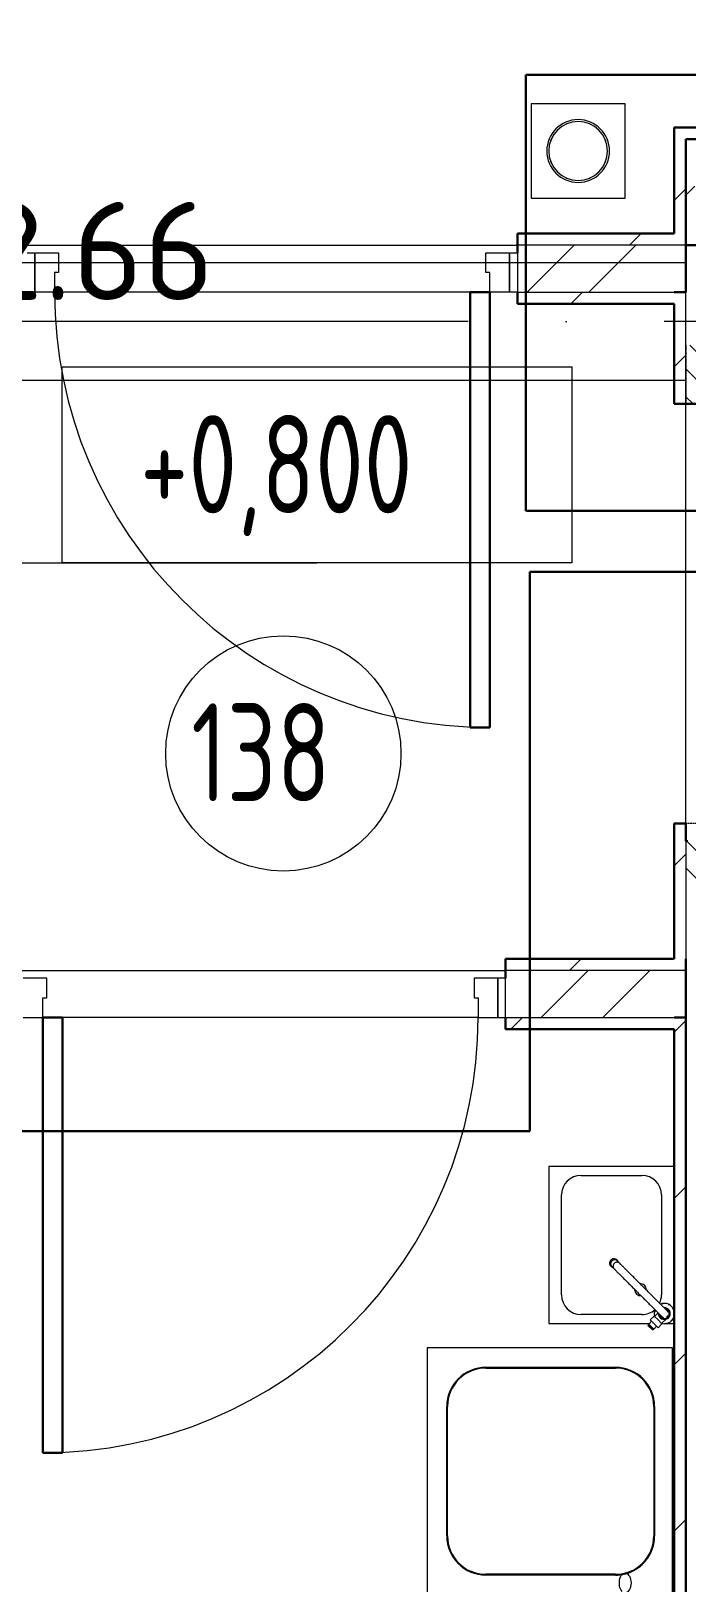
# Model space of a CAD drawing. Header units: millimetres. Extents: x -1073752 to 1436911, y -1379358 to 94781.
# Drawn here: x -1001832 to -1000160, y -879536 to -875578 of the extents above; entities that cross this region are included whole.
import ezdxf
from ezdxf.enums import TextEntityAlignment as Align

# ---------------------------------------------------------------- set-up
doc = ezdxf.new("R2010")
doc.units = ezdxf.units.MM
doc.set_wipeout_variables(frame=1)
for name, pattern in [('ADSK_Линия сетки', [25, 20, -2.5, 0, -2.5]), ('ADSK_Сверху', [450, 300, -150]), ('ADSK_Штриховая_ш2 п1_5', [4.5, 3, -1.5])]:
    doc.linetypes.add(name, pattern=pattern)
for name, color, linetype, lineweight in [('RC-Дымоудаление', 1, 'Continuous', 30), ('Аннотация', 7, 'Continuous', 18), ('Двери', 252, 'Continuous', 9), ('лс', 5, 'Continuous', 30), ('Марки помещений', 7, 'Continuous', 20), ('Обобщенные модели', 252, 'Continuous', 18), ('Оси', 252, 'Continuous', 9), ('Отметки', 7, 'Continuous', 9), ('Сантехника', 252, 'Continuous', 9), ('Стены внутренние', 7, 'Continuous', 18), ('Стены наружные', 7, 'Continuous', 18), ('Стены штриховка', 7, 'Continuous', 9)]:
    doc.layers.add(name, color=color, linetype=linetype, lineweight=lineweight)
doc.layers.add('RC-Позиционные_обозначения', color=7, linetype='Continuous')
doc.layers.add('Линии', color=7, linetype='Continuous', lineweight=9, true_color=0x00a600)
doc.styles.add('GOST Common_3', font='', dxfattribs={"height": 3.5})
doc.styles.add('ISOCPEUR', font='isocpeur.ttf', dxfattribs={"height": 250})
doc.styles.add('RubezhCAD', font='isocpeur.ttf')
doc.styles.get("Standard").update_dxf_attribs({"font": 'arial.ttf'})
doc.styles.get('GOST Common_3').set_extended_font_data('GOST 2.304 type A')

# ---------------------------------------------------------------- blocks, each defined once
blk = doc.blocks.new('1 этаж')
at = {"layer": 'Двери', "lineweight": 18, "true_color": 0x636466}
h = blk.add_hatch(dxfattribs=at)
h.set_pattern_fill('FP_2', color=251, angle=-90, style=0, pattern_type=2)
h.set_pattern_definition([(315, (-7555.8, 20411.27), (35.3553, 35.3553), [])])
h.paths.add_polyline_path([(-7750.8, 19726.3), (-7360.8, 19726.3), (-7360.8, 19876.3), (-7750.8, 19876.3)])
h.paths.add_polyline_path([(-7360.8, 20946.3), (-7360.8, 21096.3), (-7750.8, 21096.3), (-7750.8, 20946.3)])
at = {"layer": 'Аннотация', "color": 251, "lineweight": 20, "true_color": 0x636466}
for p, q in [((-9341.7, 20540.8), (-9341.7, 21040.8)), ((-9341.7, 21040.8), (-8041.7, 21040.8)), ((-8041.7, 21040.8), (-8041.7, 20540.8)), ((-8041.7, 20540.8), (-9341.7, 20540.8))]:
    blk.add_line(p, q, dxfattribs=at)
at = {"layer": 'Двери', "color": 251, "true_color": 0x636466}
for p, q in [((-9430.8, 21331.3), (-9410.8, 21331.3)), ((-9410.8, 21231.3), (-9410.8, 21331.3)), ((-9410.8, 21331.3), (-9350.8, 21331.3)), ((-9410.8, 21331.3), (-9410.8, 21231.3)), ((-9350.8, 21331.3), (-9350.8, 21281.3)), ((-8260.8, 21331.3), (-8200.8, 21331.3)), ((-8260.8, 21281.3), (-8260.8, 21331.3)), ((-8200.8, 21331.3), (-8200.8, 21231.3)), ((-8200.8, 21231.3), (-8200.8, 21331.3)), ((-8200.8, 21331.3), (-8180.8, 21331.3)), ((-8180.8, 21331.3), (-8180.8, 21231.3)), ((-9360.8, 21281.3), (-9360.8, 21231.3)), ((-9350.8, 21281.3), (-9360.8, 21281.3)), ((-8250.8, 21281.3), (-8260.8, 21281.3)), ((-8250.8, 21231.3), (-8250.8, 21281.3)), ((-9410.8, 21231.3), (-9430.8, 21231.3)), ((-9360.8, 21231.3), (-9410.8, 21231.3)), ((-8200.8, 21231.3), (-8250.8, 21231.3)), ((-8180.8, 21231.3), (-8200.8, 21231.3)), ((-9380.8, 19481.3), (-9440.8, 19481.3)), ((-9380.8, 19431.3), (-9380.8, 19481.3)), ((-8230.8, 19481.3), (-8290.8, 19481.3)), ((-8290.8, 19481.3), (-8290.8, 19431.3)), ((-8230.8, 19381.3), (-8230.8, 19481.3)), ((-8230.8, 19481.3), (-8230.8, 19381.3)), ((-8210.8, 19481.3), (-8230.8, 19481.3)), ((-8210.8, 19381.3), (-8210.8, 19481.3)), ((-9390.8, 19381.3), (-9390.8, 19431.3)), ((-9390.8, 19431.3), (-9380.8, 19431.3)), ((-8290.8, 19431.3), (-8280.8, 19431.3)), ((-8280.8, 19431.3), (-8280.8, 19381.3)), ((-9440.8, 19381.3), (-9390.8, 19381.3)), ((-8280.8, 19381.3), (-8230.8, 19381.3)), ((-8230.8, 19381.3), (-8210.8, 19381.3))]:
    blk.add_line(p, q, dxfattribs=at)
at = {"layer": 'Двери', "color": 251, "lineweight": 30, "true_color": 0x636466}
for p, q in [((-8300.8, 20121.3), (-8300.8, 21231.3)), ((-8300.8, 21231.3), (-8250.8, 21231.3)), ((-8250.8, 21231.3), (-8250.8, 20121.3)), ((-8250.8, 20121.3), (-8300.8, 20121.3)), ((-9340.8, 19381.3), (-9390.8, 19381.3)), ((-9390.8, 19381.3), (-9390.8, 18271.3)), ((-9340.8, 18271.3), (-9340.8, 19381.3)), ((-9390.8, 18271.3), (-9340.8, 18271.3))]:
    blk.add_line(p, q, dxfattribs=at)
at = {"layer": 'Двери', "color": 251, "linetype": 'ADSK_Штриховая_ш2 п1_5', "true_color": 0x636466}
for p, q in [((-7750.8, 21096.3), (-7750.8, 20946.3)), ((-7750.8, 20946.3), (-7360.8, 20946.3)), ((-7360.8, 19876.3), (-7750.8, 19876.3)), ((-7750.8, 19876.3), (-7750.8, 19726.3))]:
    blk.add_line(p, q, dxfattribs=at)
at = {"layer": 'Двери', "color": 251, "true_color": 0x636466}
for centre, start, end in [((-8250.8, 21231.3), 180, 270), ((-9390.8, 19381.3), 270, 0)]:
    blk.add_arc(centre, 1110, start, end, dxfattribs=at)
at = {"layer": 'Линии', "color": 251, "linetype": 'ADSK_Сверху', "ltscale": 100, "true_color": 0x636466}
for p, q in [((-7750.8, 21306.3), (-28215.8, 21306.3)), ((-7750.8, 21006.3), (-28215.8, 21006.3))]:
    blk.add_line(p, q, dxfattribs=at)
at = {"layer": 'Марки помещений', "color": 251, "true_color": 0x636466}
blk.add_circle((-8777.5, 20054.9), 300, dxfattribs=at)
at = {"layer": 'Обобщенные модели', "color": 251, "lineweight": 9, "true_color": 0x636466}
for start, end in [(98.0255, 105), (98.0255, 105), (98.0255, 105), (60, 65.3352), (60, 65.3352), (60, 65.3352), (165, 171.9745), (165, 171.9745), (165, 171.9745), (311.1897, 318.8103), (311.1897, 318.8103), (311.1897, 318.8103), (24.6648, 30), (24.6648, 30), (24.6648, 30), (345, 351.9745), (345, 351.9745), (345, 351.9745), (278.0255, 285), (278.0255, 285), (278.0255, 285)]:
    blk.add_arc((-7805.8, 18626.3), 25, start, end, dxfattribs=at)
at = {"layer": 'Оси', "color": 251, "linetype": 'ADSK_Линия сетки', "ltscale": 100, "true_color": 0x636466}
blk.add_line((-805.8, 21156.3), (-72528.1, 21156.3), dxfattribs=at)
at = {"layer": 'Отметки', "color": 251, "lineweight": 20, "true_color": 0x636466}
blk.add_line((-9681.2, 20540.8), (-8691.7, 20540.8), dxfattribs=at)
at = {"layer": 'Сантехника', "color": 251, "true_color": 0x636466}
for p, q in [((-7905.8, 21711.3), (-8145.8, 21711.3)), ((-8145.8, 21711.3), (-8145.8, 21471.3)), ((-7905.8, 21471.3), (-7905.8, 21711.3)), ((-8145.8, 21471.3), (-7905.8, 21471.3)), ((-7780.8, 19001.3), (-8100.8, 19001.3)), ((-8100.8, 19001.3), (-8100.8, 18601.3)), ((-8018.3, 18978.8), (-7863.3, 18978.8)), ((-8068.3, 18673.8), (-8068.3, 18928.8)), ((-7813.3, 18928.8), (-7813.3, 18673.8)), ((-7925.4, 18761.2), (-7927.2, 18763.1)), ((-7942.6, 18747.7), (-7940.8, 18745.8)), ((-7940, 18746.4), (-7933.9, 18740.2)), ((-7919.8, 18754.4), (-7925.9, 18760.5)), ((-7863.3, 18623.8), (-8018.3, 18623.8)), ((-7838.3, 18606.5), (-7845.4, 18599.3)), ((-7831.9, 18619.9), (-7841.8, 18610)), ((-7831.9, 18600.1), (-7841.8, 18610)), ((-7822, 18610), (-7831.9, 18619.9)), ((-7822, 18628.4), (-7831.2, 18619.2)), ((-7812.1, 18600.1), (-7822, 18610)), ((-7812.8, 18600.8), (-7799.9, 18613.7)), ((-8100.8, 18601.3), (-7841.8, 18601.3)), ((-7847.7, 18595.7), (-7846.8, 18596.6)), ((-7836.4, 18584.4), (-7847.7, 18595.7)), ((-7847, 18596.4), (-7844.7, 18598.7)), ((-7847, 18596.4), (-7835.7, 18585.1)), ((-7844.6, 18598.5), (-7845.4, 18599.3)), ((-7844.7, 18598.7), (-7833.4, 18587.3)), ((-7835.5, 18585.3), (-7836.4, 18584.4)), ((-7833.4, 18587.3), (-7835.7, 18585.1)), ((-7832.7, 18586.7), (-7833.6, 18587.5)), ((-7832.7, 18586.7), (-7825.6, 18593.8)), ((-7822, 18590.2), (-7831.9, 18600.1)), ((-7822, 18590.2), (-7812.1, 18600.1)), ((-7805.3, 18601.3), (-7780.8, 18601.3)), ((-8410.8, 18539.3), (-8410.8, 17339.3)), ((-7785.8, 18539.3), (-8410.8, 18539.3)), ((-7785.8, 18539.3), (-7785.8, 17339.3)), ((-7785.8, 18539.3), (-7780.8, 18539.3)), ((-8260.8, 18489.3), (-7930.8, 18489.3)), ((-8260.8, 18487.3), (-7930.8, 18487.3)), ((-8360.8, 18059.3), (-8360.8, 18389.3)), ((-8358.8, 18059.3), (-8358.8, 18389.3)), ((-7832.8, 18389.3), (-7832.8, 18059.3)), ((-7830.8, 18389.3), (-7830.8, 18059.3)), ((-7930.8, 17961.3), (-8260.8, 17961.3)), ((-7930.8, 17959.3), (-8260.8, 17959.3))]:
    blk.add_line(p, q, dxfattribs=at)
at = {"layer": 'Сантехника', "color": 251, "true_color": 0x636466, "flags": 128}
for points in [[(-7933.9, 18740.2), (-7933.5, 18739.8), (-7933, 18739.3), (-7932.4, 18738.7), (-7931.6, 18738), (-7930.8, 18737.2), (-7930, 18736.3), (-7929, 18735.3), (-7927.9, 18734.2), (-7926.7, 18733.1), (-7925.5, 18731.8), (-7924.2, 18730.5), (-7922.8, 18729.1), (-7921.3, 18727.6), (-7919.7, 18726.1), (-7918.1, 18724.4), (-7916.4, 18722.7), (-7914.6, 18720.9), (-7912.8, 18719.1), (-7910.9, 18717.2), (-7908.9, 18715.2), (-7906.9, 18713.2), (-7904.8, 18711.2), (-7902.7, 18709), (-7900.6, 18706.9), (-7898.4, 18704.7), (-7896.1, 18702.4), (-7893.8, 18700.1), (-7891.5, 18697.8), (-7889.2, 18695.5), (-7886.8, 18693.1), (-7884.4, 18690.7), (-7882, 18688.3), (-7879.6, 18685.9), (-7877.2, 18683.5), (-7874.7, 18681), (-7872.3, 18678.6), (-7869.9, 18676.2), (-7867.4, 18673.8), (-7865, 18671.3), (-7862.6, 18668.9), (-7860.2, 18666.5), (-7857.9, 18664.2), (-7855.5, 18661.8), (-7853.2, 18659.5), (-7850.9, 18657.3), (-7848.7, 18655), (-7846.5, 18652.8), (-7844.3, 18650.7), (-7842.2, 18648.6), (-7840.2, 18646.5), (-7838.2, 18644.5), (-7836.2, 18642.6), (-7834.3, 18640.7), (-7832.5, 18638.8), (-7830.8, 18637.1), (-7829.1, 18635.4), (-7827.5, 18633.8), (-7825.9, 18632.2), (-7824.4, 18630.8), (-7823.1, 18629.4), (-7821.7, 18628.1), (-7820.5, 18626.8), (-7819.4, 18625.7), (-7818.3, 18624.7), (-7817.4, 18623.7), (-7816.5, 18622.8), (-7815.7, 18622), (-7815, 18621.3), (-7814.4, 18620.8), (-7813.9, 18620.3), (-7813.5, 18619.8), (-7813.2, 18619.5), (-7813, 18619.3), (-7812.9, 18619.2), (-7812.9, 18619.2)], [(-7798.7, 18633.3), (-7798.8, 18633.4), (-7798.9, 18633.5), (-7799.2, 18633.8), (-7799.5, 18634.1), (-7799.9, 18634.5), (-7800.5, 18635.1), (-7801.1, 18635.7), (-7801.8, 18636.4), (-7802.6, 18637.2), (-7803.5, 18638.1), (-7804.5, 18639.1), (-7805.6, 18640.2), (-7806.8, 18641.4), (-7808, 18642.6), (-7809.4, 18644), (-7810.8, 18645.4), (-7812.3, 18646.9), (-7813.8, 18648.4), (-7815.5, 18650.1), (-7817.2, 18651.8), (-7819, 18653.6), (-7820.8, 18655.4), (-7822.7, 18657.3), (-7824.7, 18659.3), (-7826.7, 18661.3), (-7828.8, 18663.4), (-7830.9, 18665.5), (-7833.1, 18667.7), (-7835.3, 18669.9), (-7837.6, 18672.2), (-7839.8, 18674.4), (-7842.2, 18676.8), (-7844.5, 18679.1), (-7846.9, 18681.5), (-7849.3, 18683.9), (-7851.7, 18686.3), (-7854.1, 18688.7), (-7856.5, 18691.1), (-7859, 18693.6), (-7861.4, 18696), (-7863.8, 18698.4), (-7866.2, 18700.9), (-7868.7, 18703.3), (-7871.1, 18705.7), (-7873.4, 18708.1), (-7875.8, 18710.4), (-7878.1, 18712.7), (-7880.4, 18715), (-7882.7, 18717.3), (-7884.9, 18719.6), (-7887.1, 18721.7), (-7889.3, 18723.9), (-7891.4, 18726), (-7893.4, 18728), (-7895.4, 18730), (-7897.4, 18732), (-7899.3, 18733.9), (-7901.1, 18735.7), (-7902.8, 18737.4), (-7904.5, 18739.1), (-7906.1, 18740.7), (-7907.6, 18742.3), (-7909.1, 18743.7), (-7910.5, 18745.1), (-7911.8, 18746.4), (-7913, 18747.6), (-7914.1, 18748.7), (-7915.2, 18749.8), (-7916.1, 18750.7), (-7917, 18751.6), (-7917.7, 18752.4), (-7918.4, 18753), (-7919, 18753.6), (-7919.5, 18754.1), (-7919.8, 18754.4)], [(-7913.4, 17917.7), (-7915.7, 17920.5), (-7917.7, 17923.9), (-7919.2, 17927.9), (-7920.2, 17932.3), (-7920.7, 17936.9), (-7920.7, 17941.6), (-7920.2, 17946.2), (-7919.2, 17950.6), (-7917.7, 17954.6), (-7915.7, 17958), (-7913.4, 17960.8)], [(-7902.1, 17963.5), (-7899.4, 17961.9), (-7897, 17959.5), (-7894.9, 17956.4), (-7893.1, 17952.7), (-7891.9, 17948.5), (-7891.1, 17944), (-7890.8, 17939.3), (-7891.1, 17934.6), (-7891.9, 17930.1), (-7893.1, 17925.9), (-7894.9, 17922.2), (-7897, 17919), (-7899.4, 17916.6), (-7902.1, 17915.1)]]:
    blk.add_lwpolyline(points, dxfattribs=at)
at = {"layer": 'Сантехника', "color": 251, "true_color": 0x636466}
for centre, radius, start, end in [((-8025.8, 21591.3), 80, 0, 180), ((-8025.8, 21591.3), 75, 0, 180), ((-8025.8, 21591.3), 75, 109.9712, 115.0288), ((-8025.8, 21591.3), 75, 64.9712, 70.0288), ((-8025.8, 21591.3), 75, 154.9712, 160.0288), ((-8025.8, 21591.3), 75, 19.9712, 25.0288), ((-8025.8, 21591.3), 80, 180, 0), ((-8025.8, 21591.3), 75, 180, 0), ((-8025.8, 21591.3), 75, 199.9712, 205.0288), ((-8025.8, 21591.3), 75, 334.9712, 340.0288), ((-8025.8, 21591.3), 75, 244.9712, 250.0288), ((-8025.8, 21591.3), 75, 289.9712, 295.0288), ((-8018.3, 18928.8), 50, 90, 180), ((-7863.3, 18928.8), 50, 0, 90), ((-7866.7, 18687.1), 15, 172.2804, 180), ((-7866.7, 18687.1), 15, 180, 277.3859), ((-7866.7, 18687.1), 15, 0, 97.7177), ((-7866.7, 18687.1), 15, 352.6148, 0), ((-8018.3, 18673.8), 50, 180, 270), ((-7863.3, 18673.8), 50, 334.8556, 0), ((-7805.8, 18626.3), 26, 45, 111.9173), ((-7805.8, 18626.3), 26, 12.5447, 45), ((-7863.3, 18673.8), 50, 270, 311.8058), ((-7805.8, 18626.3), 26, 158.0827, 194.3766), ((-7805.8, 18626.3), 15, 180, 225), ((-7805.8, 18626.3), 12.5, 192.9283, 225), ((-7805.8, 18626.3), 15, 225, 45), ((-7805.8, 18626.3), 12.5, 225, 45), ((-7805.8, 18626.3), 10, 213.5196, 255), ((-7805.8, 18626.3), 26, 255.6234, 358.713), ((-7805.8, 18626.3), 15, 45, 90), ((-7805.8, 18626.3), 12.5, 45, 77.0717), ((-7805.8, 18626.3), 10, 300, 315), ((-7805.8, 18626.3), 10, 15, 56.4804), ((-7805.8, 18626.3), 10, 315, 330), ((-8260.8, 18389.3), 100, 90, 180), ((-8260.8, 18389.3), 98, 90, 180), ((-7930.8, 18389.3), 100, 0, 90), ((-7930.8, 18389.3), 98, 0, 90), ((-8260.8, 18059.3), 100, 180, 270), ((-8260.8, 18059.3), 98, 180, 270), ((-7930.8, 18059.3), 98, 270, 0), ((-7930.8, 18059.3), 100, 286.6954, 0), ((-7930.8, 18059.3), 100, 346.2162, 0), ((-7930.8, 18059.3), 100, 332.3085, 341.8484), ((-7930.8, 18059.3), 100, 270, 299.5135), ((-7930.8, 18059.3), 100, 302.4383, 313.3296), ((-7930.8, 18059.3), 100, 318.0756, 327.3254), ((-7930.8, 18059.3), 100, 270, 280.0002)]:
    blk.add_arc(centre, radius, start, end, dxfattribs=at)
for centre, major_axis, start_param, end_param in [((-7934.9, 18755.4), (-7.7, -7.7), 4.712389, 6.673869), ((-7934.9, 18755.4), (-7.7, -7.7), 2.750806, 4.712389), ((-7933.1, 18753.5), (-7.7, -7.7), 4.449578, 4.712389), ((-7933, 18753.4), (-7.07, -7.07), 4.470667, 4.712389), ((-7933, 18753.4), (-7.07, -7.07), 3.926991, 4.45059), ((-7933.1, 18753.5), (-7.7, -7.7), 2.744374, 3.91149), ((-7933, 18753.4), (-7.07, -7.07), 2.94697, 3.906913), ((-7933.1, 18753.5), (-7.7, -7.7), 5.513272, 6.680258), ((-7933, 18753.4), (-7.07, -7.07), 4.974188, 5.497787), ((-7933, 18753.4), (-7.07, -7.07), 5.517864, 6.477608), ((-7933.1, 18753.5), (-7.7, -7.7), 4.712389, 4.975198), ((-7933, 18753.4), (-7.07, -7.07), 4.712389, 4.954111)]:
    blk.add_ellipse(centre, major_axis=major_axis, ratio=0.971547, start_param=start_param, end_param=end_param, dxfattribs=at)
for points, knots in [([(-7933.8, 18754.2), (-7934.6, 18753.4), (-7936, 18751.5), (-7936.9, 18748.1), (-7936.6, 18744.6), (-7935.2, 18741.4), (-7933.1, 18739.4), (-7931.6, 18738.5), (-7931.1, 18738.3)], [-1, -1, -1, -1, -0.8888889, -0.7777778, -0.6666667, -0.5555556, -0.4444444, -0.3898544, -0.3898544, -0.3898544, -0.3898544]), ([(-7917.8, 18751.6), (-7918.1, 18752.1), (-7918.9, 18753.6), (-7921, 18755.6), (-7924.1, 18757.1), (-7927.6, 18757.4), (-7931, 18756.4), (-7933, 18755.1), (-7933.8, 18754.2)], [-0.6102501, -0.6102501, -0.6102501, -0.6102501, -0.5555556, -0.4444444, -0.3333333, -0.2222222, -0.1111111, 0, 0, 0, 0])]:
    blk.add_open_spline(points, degree=3, knots=knots, dxfattribs=at)
at = {"layer": 'Стены внутренние', "color": 251, "lineweight": 30, "true_color": 0x636466}
for p, q in [((-7750.8, 20946.3), (-7360.8, 20946.3)), ((-7745.8, 19831.3), (-7750.8, 19831.3))]:
    blk.add_line(p, q, dxfattribs=at)
at = {"layer": 'Стены внутренние', "color": 251, "true_color": 0x636466}
for p, q in [((-7750.8, 19876.3), (-7750.8, 20946.3)), ((-7750.8, 19831.3), (-7750.8, 19531.3))]:
    blk.add_line(p, q, dxfattribs=at)
at = {"layer": 'Стены наружные', "color": 251, "lineweight": 30, "true_color": 0x636466}
for p, q in [((-7780.8, 21651.3), (-7780.8, 21381.3)), ((-7330.8, 21651.3), (-7780.8, 21651.3)), ((-7360.8, 21621.3), (-7750.8, 21621.3)), ((-7750.8, 21621.3), (-7750.8, 21231.3)), ((-7780.8, 21381.3), (-8180.8, 21381.3)), ((-8180.8, 21381.3), (-8180.8, 21331.3)), ((-7750.8, 21351.3), (-7630.8, 21351.3)), ((-8180.8, 21231.3), (-8180.8, 21201.3)), ((-7780.8, 21231.3), (-7750.8, 21231.3)), ((-8180.8, 21201.3), (-7780.8, 21201.3)), ((-7780.8, 21201.3), (-7780.8, 20946.3)), ((-7780.8, 20946.3), (-7750.8, 20946.3)), ((-7780.8, 19876.3), (-7780.8, 19531.3)), ((-7750.8, 19876.3), (-7780.8, 19876.3)), ((-7750.8, 19831.3), (-7750.8, 19876.3)), ((-7780.8, 19531.3), (-8210.8, 19531.3)), ((-8210.8, 19531.3), (-8210.8, 19481.3)), ((-7750.8, 15456.3), (-7750.8, 19531.3)), ((-8210.8, 19381.3), (-8210.8, 19351.3)), ((-7780.8, 19381.3), (-7750.8, 19381.3)), ((-8210.8, 19351.3), (-7780.8, 19351.3)), ((-7780.8, 19351.3), (-7780.8, 15486.3))]:
    blk.add_line(p, q, dxfattribs=at)
at = {"layer": 'Стены наружные', "color": 251, "linetype": 'Continuous', "lineweight": 9, "true_color": 0x636466}
for p, q in [((-7780.8, 21465.2), (-7750.8, 21495.2)), ((-7750.8, 21479.1), (-7728.6, 21501.3)), ((-7894.7, 21351.3), (-7864.7, 21381.3)), ((-8155.8, 21231.3), (-8035.8, 21351.3)), ((-7998.6, 21231.3), (-7878.6, 21351.3)), ((-8044.7, 21201.3), (-8014.7, 21231.3)), ((-7780.8, 21040.9), (-7750.8, 21070.9)), ((-7780.8, 19768.1), (-7750.8, 19798.1)), ((-8047.7, 19501.3), (-8017.7, 19531.3)), ((-8119.9, 19381.3), (-7999.9, 19501.3)), ((-7962.8, 19381.3), (-7842.8, 19501.3)), ((-8197.7, 19351.3), (-8167.7, 19381.3)), ((-7780.8, 19343.9), (-7750.8, 19373.9)), ((-7780.8, 18919.6), (-7750.8, 18949.6)), ((-7780.8, 18495.3), (-7750.8, 18525.3)), ((-7780.8, 18071.1), (-7750.8, 18101.1))]:
    blk.add_line(p, q, dxfattribs=at)
at = {"layer": 'Стены наружные', "color": 251, "true_color": 0x636466}
for p, q in [((-9430.8, 21351.3), (-8180.8, 21351.3)), ((-8300.8, 21231.3), (-9360.8, 21231.3)), ((-7750.8, 20946.3), (-7750.8, 21231.3)), ((-9460.8, 19501.3), (-8210.8, 19501.3)), ((-8280.8, 19381.3), (-9340.8, 19381.3))]:
    blk.add_line(p, q, dxfattribs=at)
at = {"layer": 'Стены штриховка', "color": 251, "true_color": 0x636466}
for p, q in [((-7750.8, 21351.3), (-8180.8, 21351.3)), ((-8180.8, 21231.3), (-7780.8, 21231.3)), ((-7750.8, 19501.3), (-8210.8, 19501.3)), ((-8210.8, 19381.3), (-7780.8, 19381.3))]:
    blk.add_line(p, q, dxfattribs=at)
at = {"layer": 'Марки помещений', "color": 251, "true_color": 0x636466, "style": 'GOST Common_3', "width": 0.9}
blk.add_text('138', height=250, dxfattribs=at).set_placement((-9012.4, 19932.6))
at = {"layer": 'Отметки', "color": 251, "true_color": 0x636466, "style": 'GOST Common_3', "width": 0.9}
blk.add_text('+0,800', height=250, dxfattribs=at).set_placement((-9142.9, 20667.5))
blk = doc.blocks.new('RC-UGO-MDU-01')
at = {"layer": 'RC-Дымоудаление'}
blk.add_point((0, 0), dxfattribs=at)
blk.add_attdef('PSTN', text='', height=2.5, dxfattribs=at).set_placement((5.821, 2.37), align=Align.BOTTOM_CENTER)
blk.add_wipeout([(4.998, 2.498), (4.998, -2.498), (-4.998, -2.498), (-4.998, 2.498)]).dxf.layer = 'RC-Дымоудаление'
blk.add_wipeout([(-4.998, -2.498), (-4.998, 2.498), (4.998, 2.498), (4.998, -2.498)]).dxf.layer = 'RC-Дымоудаление'
blk.add_lwpolyline([(-4.998, 2.498), (4.998, 2.498), (4.998, -2.498), (-4.998, -2.498), (-4.998, 2.498)], close=True, dxfattribs=at)
at = {"layer": 'RC-Дымоудаление', "ltscale": 100, "style": 'ISOCPEUR', "width": 0.7}
blk.add_text('МДУ-1', height=2.5, dxfattribs=at).set_placement((0, 0), align=Align.MIDDLE)

msp = doc.modelspace()

# ---------------------------------------------------------------- linework, layer by layer
at = {"layer": 'лс'}
for p, q in [((-1000570.3, -876802.3), (-1000570.3, -875690.1)), ((-997693.1, -876802.3), (-1000570.3, -876802.3)), ((-1000560.2, -876957.9), (-997824.6, -876957.9))]:
    msp.add_line(p, q, dxfattribs=at)
at = {"layer": 'лс', "color": 5}
for p, q in [((-999938.7, -875690.1), (-1000570.3, -875690.1)), ((-1000560.2, -876957.9), (-1000560.2, -878384)), ((-1004040.1, -878384), (-1000560.2, -878384))]:
    msp.add_line(p, q, dxfattribs=at)

# ---------------------------------------------------------------- block references
msp.add_blockref('1 этаж', (-992411.4, -897475.7))

# ---------------------------------------------------------------- next in the draw order: block references
at = {"layer": 'RC-Дымоудаление', "color": 4, "linetype": 'Continuous', "lineweight": 40, "ltscale": 15}
ref = msp.add_blockref('RC-UGO-MDU-01', (-1002833.3, -875802.3), dxfattribs=dict(at, xscale=100, yscale=100, zscale=100))
ref.add_attrib('PSTN', '1А2.66', dxfattribs={"layer": 'RC-Позиционные_обозначения', "height": 250, "style": 'RubezhCAD'}).set_placement((-1001843, -876339.2), align=Align.BOTTOM_CENTER)

doc.saveas('drawing.dxf')
